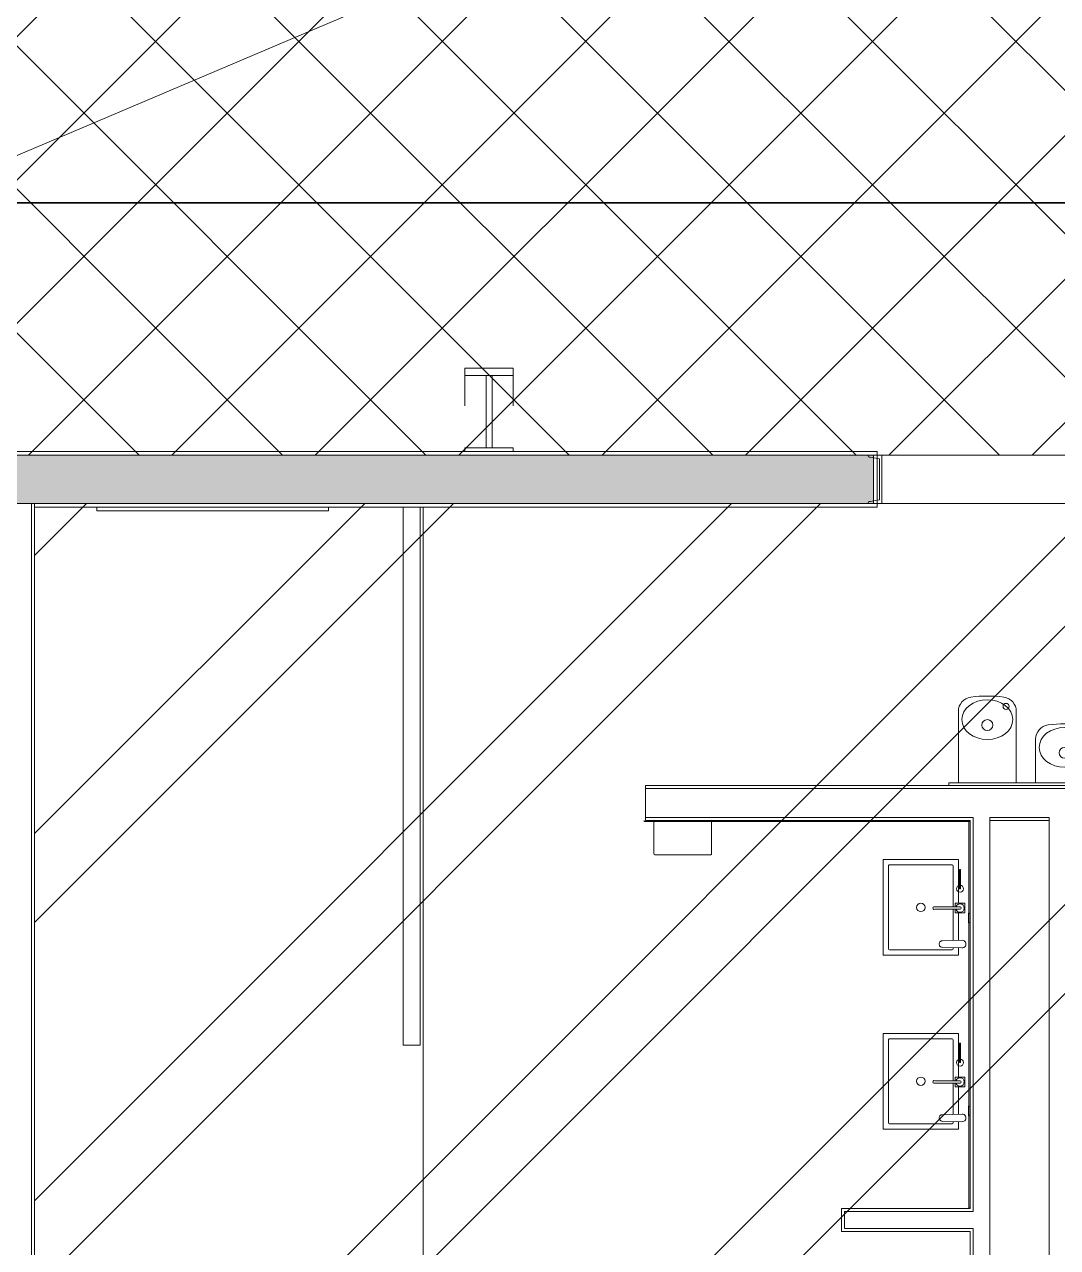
# Model space of a CAD drawing. Header units: inches. Extents: x -1442 to 61540, y -36095 to 93.
# Drawn here: x 59554.5 to 59768.4, y -22523.6 to -22270.4 of the extents above; entities that cross this region are included whole.
import ezdxf

# ---------------------------------------------------------------- set-up
doc = ezdxf.new("R2010")
doc.units = ezdxf.units.IN
doc.header["$MEASUREMENT"] = 0
for name, color, linetype, lineweight in [('A-DETL', 90, 'Continuous', 9), ('A-DETL-GENF', 92, 'Continuous', 9), ('A-FLOR', 192, 'Continuous', 9), ('A-GENM', 13, 'Continuous', 9), ('A-WALL', 113, 'Continuous', 9), ('A-WALL-PATT', 111, 'Continuous', 15), ('G-ANNO-TEXT', 231, 'Continuous', 9), ('I-WALL', 2, 'Continuous', 9), ('P-SANR-FIXT', 6, 'Continuous', 9), ('Q-SPCQ', 91, 'Continuous', 9), ('S-BEAM', 12, 'Continuous', 9), ('S-COLS', 52, 'Continuous', 9)]:
    doc.layers.add(name, color=color, linetype=linetype, lineweight=lineweight)
pattern_1 = [(45, (34248.79, 0), (-38.01406, 38.01406), []), (45, (34248.79, 57.6), (-38.01406, 38.01406), [])]

# ---------------------------------------------------------------- blocks, each defined once
blk = doc.blocks.new('Drinking_Fountain-Haws_Corporation-Wall_Mounted_1119 - 1119-355850-Life Safety Plan')
at = {"layer": 'P-SANR-FIXT', "color": 7}
for p, q in [((13.07, 20.75), (13.07, 5.95)), ((25.07, 5.95), (25.07, 20.75)), ((29.07, 15), (29.07, 5.95)), ((41.07, 5.95), (41.07, 15)), ((43.07, 5.95), (11.07, 5.95)), ((11.07, 5.95), (11.07, 5.45)), ((43.07, 5.45), (43.07, 5.95))]:
    blk.add_line(p, q, dxfattribs=at)
for centre, radius in [((22.94, 21.8), 0.625), ((19.07, 17.94), 1.13), ((38.94, 16.07), 0.625), ((35.07, 12.19), 1.13)]:
    blk.add_circle(centre, radius, dxfattribs=at)
for centre, radius, start, end in [((16.07, 20.75), 3, 97.5776, 180), ((19.07, -1.8), 25.75, 82.4224, 97.5776), ((22.07, 20.75), 3, 360, 82.4224), ((32.07, 15), 3, 97.5776, 180), ((35.07, -7.55), 25.75, 82.4224, 97.5776), ((38.07, 15), 3, 360, 82.4224)]:
    blk.add_arc(centre, radius, start, end, dxfattribs=at)
for centre, ratio in [((19.07, 19.07), 0.786373), ((35.07, 13.32), 0.786365)]:
    blk.add_ellipse(centre, major_axis=(-5.25, 0), ratio=ratio, dxfattribs=at)
blk = doc.blocks.new('Soap_Dispenser-TOTO-TES1ADC-05 - Polished Chrome-162828-Life Safety Plan')
at = {"layer": 'A-GENM', "color": 7}
for p, q in [((-0.79, 0), (-0.66, -4.1)), ((0.66, -4.1), (0.79, -0.03))]:
    blk.add_line(p, q, dxfattribs=at)
blk.add_arc((0, 0), 0.791, 358.1479, 179.999, dxfattribs=at)
blk.add_open_spline([(-0.66, -4.1), (-0.66, -4.15), (-0.65, -4.25), (-0.6, -4.4), (-0.51, -4.53), (-0.35, -4.67), (-0.08, -4.76), (0.21, -4.73), (0.42, -4.61), (0.56, -4.47), (0.65, -4.29), (0.66, -4.16), (0.66, -4.1)], degree=3, knots=[0, 0, 0, 0, 0.076923, 0.153846, 0.230769, 0.307692, 0.461538, 0.615385, 0.711538, 0.807692, 0.903846, 1, 1, 1, 1], dxfattribs=at)
blk = doc.blocks.new('Faucet-Lavatory-Zurn-Z6920XL - Z6920-XL-ADM2-H4-162876-Life Safety Plan')
at = {"layer": 'P-SANR-FIXT'}
for p, q in [((-0.25, 0), (-0.25, 5.25)), ((0.25, 5.25), (0.25, 0)), ((-1, 1), (-0.25, 1)), ((-1, -1), (-1, 1)), ((0.25, 1), (1, 1)), ((1, 1), (1, -1)), ((4, 0.12), (8, 0.12)), ((4, -0.12), (4, 0.12)), ((8, 0.12), (8, -0.12)), ((1, -1), (-1, -1)), ((8, -0.12), (4, -0.12))]:
    blk.add_line(p, q, dxfattribs=at)
blk.add_circle((4, 0), 0.719, dxfattribs=at)
for centre, radius, start, end in [((0, 5.37), 0.281, 332.734, 207.266), ((0, 0), 0.875, 115.7143, 180), ((0, 0), 0.875, 360, 64.2857), ((0, 0), 0.875, 180, 360), ((0, 0), 0.25, 180, 0)]:
    blk.add_arc(centre, radius, start, end, dxfattribs=at)
blk = doc.blocks.new('Bradley-Washroom_Accessories-Mirrors-747_Standard - 60_ x 36_ _ BradEX-205488-Life Safety Plan')
at = {"layer": 'Q-SPCQ', "color": 7}
for p, q in [((25501.27, -22515.37), (25501.27, -22435.37)), ((25501.52, -22435.37), (25501.27, -22435.37)), ((25501.52, -22435.37), (25501.52, -22515.37)), ((25501.23, -22454.37), (25501.27, -22454.37)), ((25501.23, -22454.37), (25501.23, -22456.37)), ((25501.23, -22454.37), (25501.52, -22454.37)), ((25501.23, -22454.37), (25501.23, -22456.37)), ((25501.27, -22454.37), (25501.52, -22454.37)), ((25501.27, -22456.37), (25501.27, -22454.37)), ((25501.27, -22454.37), (25501.27, -22456.37)), ((25501.52, -22454.37), (25501.52, -22456.37)), ((25501.27, -22456.37), (25501.23, -22456.37)), ((25501.52, -22456.37), (25501.23, -22456.37)), ((25501.52, -22456.37), (25501.27, -22456.37)), ((25501.23, -22494.37), (25501.27, -22494.37)), ((25501.23, -22494.37), (25501.23, -22496.37)), ((25501.23, -22494.37), (25501.52, -22494.37)), ((25501.23, -22494.37), (25501.23, -22496.37)), ((25501.27, -22496.37), (25501.23, -22496.37)), ((25501.52, -22496.37), (25501.23, -22496.37)), ((25501.27, -22494.37), (25501.52, -22494.37)), ((25501.27, -22496.37), (25501.27, -22494.37)), ((25501.27, -22494.37), (25501.27, -22496.37)), ((25501.52, -22496.37), (25501.27, -22496.37)), ((25501.52, -22494.37), (25501.52, -22496.37)), ((25501.27, -22515.37), (25501.52, -22515.37))]:
    blk.add_line(p, q, dxfattribs=at)
blk = doc.blocks.new('Bradley-Washroom_Accessories-Mirrors-780_Custom - Bradley-Washroom_Accessories-Mirrors-780_Custom-177760-Life Safety Plan')
at = {"layer": 'Q-SPCQ', "color": 7}
for p, q in [((25320.64, -22370.3), (25368.64, -22370.3)), ((25320.64, -22370.3), (25320.64, -22371.05)), ((25368.64, -22371.05), (25320.64, -22371.05)), ((25368.64, -22371.05), (25368.64, -22370.3))]:
    blk.add_line(p, q, dxfattribs=at)
blk = doc.blocks.new('Sink-Under_Counter-Kohler-2882 - White-191670-Life Safety Plan')
at = {"layer": 'P-SANR-FIXT', "color": 7}
for p, q in [((-9.91, -7.81), (-9.91, 7.81)), ((-9.91, 7.81), (-0.85, 7.81)), ((1.15, 7.81), (6.83, 7.81)), ((8.37, 7.81), (9.91, 7.81)), ((9.91, 7.81), (9.91, -7.81)), ((-8.81, 6.46), (-8.81, -6.46)), ((-0.1, 6.71), (-8.56, 6.71)), ((6.87, 6.71), (0.4, 6.71)), ((8.56, 6.71), (8.33, 6.71)), ((8.81, -6.46), (8.81, 6.46)), ((-8.56, -6.71), (8.56, -6.71)), ((9.91, -7.81), (-9.91, -7.81))]:
    blk.add_line(p, q, dxfattribs=at)
for centre, radius, start, end in [((-8.56, 6.46), 0.25, 90, 180), ((8.56, 6.46), 0.25, 360, 90), ((0, 0), 0.875, 360, 180), ((0, 0), 0.875, 180, 360), ((-8.56, -6.46), 0.25, 180, 270), ((8.56, -6.46), 0.25, 270, 360)]:
    blk.add_arc(centre, radius, start, end, dxfattribs=at)
blk = doc.blocks.new('Hand_Dryer-Excel_Dryer-XLERATOR_Unit - Not a Type - Load Type Catalog-357530-Life Safety Plan')
at = {"layer": 'Q-SPCQ', "color": 7}
for p, q in [((25590.61, -22442.03), (25590.61, -22435.43)), ((25590.61, -22435.43), (25602.55, -22435.43)), ((25602.55, -22435.43), (25602.55, -22442.03)), ((25602.3, -22442.3), (25590.86, -22442.3))]:
    blk.add_line(p, q, dxfattribs=at)
for centre, start, end in [((25590.86, -22442.05), 175.9748, 270), ((25602.3, -22442.05), 270, 4.0252)]:
    blk.add_arc(centre, 0.251, start, end, dxfattribs=at)
blk = doc.blocks.new('Locker Rooms and Restrooms_rvt-2-Life Safety Plan')
at = {"layer": 'A-FLOR', "color": 7}
blk.add_line((25388.27, -22526.93), (25388.27, -22370.3), dxfattribs=at)
at = {"layer": 'A-WALL', "color": 7}
for p, q in [((25434.27, -22427.93), (25434.27, -22428.55)), ((25434.27, -22428.55), (25609.52, -22428.55)), ((25434.27, -22428.55), (25434.27, -22434.55)), ((25434.27, -22434.55), (25434.27, -22435.18)), ((25434.27, -22434.55), (25502.14, -22434.55)), ((25502.14, -22435.18), (25502.14, -22434.55)), ((25502.14, -22435.18), (25502.14, -22516.18)), ((25505.64, -22435.18), (25505.64, -22434.55)), ((25505.64, -22434.55), (25517.89, -22434.55)), ((25517.89, -22435.18), (25517.89, -22434.55)), ((25475.52, -22519.68), (25475.52, -22516.18)), ((25475.52, -22516.18), (25501.52, -22516.18)), ((25501.52, -22516.18), (25502.14, -22516.18)), ((25475.52, -22519.68), (25501.52, -22519.68)), ((25501.52, -22519.68), (25502.14, -22519.68)), ((25502.14, -22519.68), (25502.14, -22691.3))]:
    blk.add_line(p, q, dxfattribs=at)
at = {"layer": 'I-WALL', "color": 250, "lineweight": 15}
for p, q in [((25384.14, -22370.3), (25384.14, -22481.74)), ((25387.64, -22370.3), (25384.14, -22370.3)), ((25387.64, -22481.74), (25387.64, -22370.3)), ((25609.52, -22427.93), (25434.27, -22427.93)), ((25434.02, -22435.18), (25434.02, -22435.43)), ((25434.02, -22435.43), (25501.52, -22435.43)), ((25434.27, -22435.18), (25501.52, -22435.18)), ((25501.52, -22435.18), (25434.27, -22435.18)), ((25501.52, -22435.18), (25501.52, -22515.55)), ((25501.52, -22435.43), (25501.52, -22435.18)), ((25505.64, -22695.43), (25505.64, -22435.18)), ((25505.64, -22435.18), (25517.89, -22435.18)), ((25517.89, -22435.18), (25517.89, -22695.43)), ((25384.14, -22481.74), (25387.64, -22481.74)), ((25501.52, -22515.55), (25474.89, -22515.55)), ((25474.89, -22515.55), (25474.89, -22516.18)), ((25474.89, -22516.18), (25474.89, -22519.68)), ((25474.89, -22519.68), (25474.89, -22520.3)), ((25474.89, -22520.3), (25501.52, -22520.3)), ((25501.52, -22520.3), (25501.52, -22691.3))]:
    blk.add_line(p, q, dxfattribs=at)
at = {"layer": 'I-WALL', "color": 7}
for p, q in [((25442.05, -22435.37), (25441.98, -22435.37)), ((25441.98, -22435.37), (25441.98, -22435.43)), ((25442.05, -22435.43), (25442.05, -22435.37))]:
    blk.add_line(p, q, dxfattribs=at)
at = {"lineweight": 9}
for name, p in [('Bradley-Washroom_Accessories-Mirrors-780_Custom - Bradley-Washroom_Accessories-Mirrors-780_Custom-177760-Life Safety Plan', (0, 0)), ('Drinking_Fountain-Haws_Corporation-Wall_Mounted_1119 - 1119-355850-Life Safety Plan', (25486.03, -22433.37)), ('Hand_Dryer-Excel_Dryer-XLERATOR_Unit - Not a Type - Load Type Catalog-357530-Life Safety Plan', (-154.56, 0)), ('Bradley-Washroom_Accessories-Mirrors-747_Standard - 60_ x 36_ _ BradEX-205488-Life Safety Plan', (0, 0))]:
    blk.add_blockref(name, p, dxfattribs=at)
for name, p, rotation in [('Sink-Under_Counter-Kohler-2882 - White-191670-Life Safety Plan', (25491.33, -22453.18), 270), ('Faucet-Lavatory-Zurn-Z6920XL - Z6920-XL-ADM2-H4-162876-Life Safety Plan', (25499.45, -22453.33), 90.00000000000037), ('Soap_Dispenser-TOTO-TES1ADC-05 - Polished Chrome-162828-Life Safety Plan', (25499.87, -22460.78), 269.9999999999698), ('Sink-Under_Counter-Kohler-2882 - White-191670-Life Safety Plan', (25491.33, -22489.18), 270), ('Faucet-Lavatory-Zurn-Z6920XL - Z6920-XL-ADM2-H4-162876-Life Safety Plan', (25499.45, -22489.33), 90.00000000000037), ('Soap_Dispenser-TOTO-TES1ADC-05 - Polished Chrome-162828-Life Safety Plan', (25499.87, -22496.78), 269.9999999999595)]:
    blk.add_blockref(name, p, dxfattribs=dict(at, rotation=rotation))
blk = doc.blocks.new('columns and girder2 - one-1334686-Life Safety Plan')
at = {"layer": 'S-BEAM', "lineweight": 13}
for p, q in [((-5, -1.25), (-5, -2)), ((-5, -2), (5, -2)), ((0.62, -2), (-0.63, -2)), ((-0.63, -2), (-0.63, -17.03)), ((0.62, -17.03), (0.62, -2)), ((5, -2), (5, -1.25)), ((5, -17.03), (-5, -17.03)), ((-5, -17.03), (-5, -18.55)), ((-0.63, -17.03), (0.62, -17.03)), ((5, -18.55), (5, -17.03)), ((-5, -18.55), (5, -18.55))]:
    blk.add_line(p, q, dxfattribs=at)
at = {"layer": 'S-BEAM'}
for p, q in [((-5, -17.03), (-5, -10.69)), ((5, -10.69), (5, -17.03))]:
    blk.add_line(p, q, dxfattribs=at)

msp = doc.modelspace()

# ---------------------------------------------------------------- hatches: boundary and pattern name
at = {"layer": 'A-DETL-GENF'}
h = msp.add_hatch(dxfattribs=at)
h.set_pattern_fill('FP_13', color=8, style=0, pattern_type=2)
h.set_pattern_definition([(45, (34248.79, 0), (-14.849242, 14.849242), []), (135, (34248.79, 0), (-14.849242, -14.849242), [])])
h.paths.add_polyline_path([(59946.1, -22359.55), (60520.18, -22359.55), (60520.18, -21134.19), (57040.07, -21134.3), (57040.18, -22359.55), (59872.01, -22359.55)], flags=0)
h.paths.add_polyline_path([(59071.06, -22354.83), (59071.06, -22354.83), (59071.32, -22354.83)], flags=0)
h.paths.add_polyline_path([(57913.06, -22354.83), (57913.06, -22354.83), (57913.32, -22354.83)], flags=0)
h.paths.add_polyline_path([(58926.6, -22354.41), (58926.6, -22354.41), (58926.88, -22354.41)], flags=0)
h.paths.add_polyline_path([(57768.6, -22354.41), (57768.6, -22354.41), (57768.88, -22354.41)], flags=0)
h.paths.add_polyline_path([(57815.99, -22354.36), (57815.99, -22354.35), (57819.34, -22354.36)], flags=0)
h.paths.add_polyline_path([(57045.11, -21748.6), (57045.11, -21748.6), (57045.11, -21747.31)], flags=0)
h.paths.add_polyline_path([(57741.9, -21138.79), (57741.9, -21138.79), (57744.89, -21138.79)], flags=0)
h.paths.add_polyline_path([(57798.08, -21138.29), (57798.08, -21138.29), (57798.62, -21138.29)], flags=0)
h = msp.add_hatch(dxfattribs=at)
h.set_pattern_fill('FP_8', color=8, style=0, pattern_type=2)
h.set_pattern_definition(pattern_1)
h.paths.add_polyline_path([(59812.87, -22786.68), (59986.06, -22786.55), (59986.06, -22369.55), (59556.56, -22369.6), (59556.56, -22786.68), (59812.87, -22786.68)], flags=0)
at = {"layer": 'A-WALL-PATT', "lineweight": 9}
h = msp.add_hatch(dxfattribs=at)
h.set_pattern_fill('FP_5', color=256, style=0, pattern_type=2)
h.set_pattern_definition([(161.57, (34250.711, 1.92), (-15.3613961, -0.00164304), [0, -109.286, 12.134, 0]), (18.43, (34246.871, 1.92), (-15.3613961, 0.00164304), [0, -109.286, 12.134, 0]), (108.43, (34250.711, 1.92), (7.6769067, -38.40367936), [36.422, -84.998]), (71.57, (34246.871, 1.92), (7.6769067, 38.40367936), [36.422, -84.998])])
h.paths.add_polyline_path([(59946.1, -22369.55), (59987.56, -22369.55), (59987.56, -22359.55), (59812.31, -22359.55), (59812.31, -22369.55), (59872.01, -22369.55)], flags=0)
h.paths.add_polyline_path([(59427.46, -22369.55), (59730.31, -22369.55), (59730.31, -22359.55), (59410.31, -22359.55), (59410.31, -22369.55), (59423.31, -22369.55)], flags=0)
h.paths.add_polyline_path([(59214.06, -22369.55), (59366.81, -22369.55), (59366.81, -22359.55), (59169.06, -22359.55), (59169.06, -22369.55)], flags=0)
h.paths.add_polyline_path([(59090.93, -22369.55), (59090.93, -22359.55), (58879.56, -22359.55), (58879.56, -22369.55), (59057.01, -22369.55)], flags=0)
h.paths.add_polyline_path([(57047.43, -22369.55), (57047.43, -22359.55), (57030.18, -22359.55), (57030.18, -22369.55), (57040.07, -22369.55)], flags=0)
at = {"layer": 'S-COLS'}
h = msp.add_hatch(dxfattribs=at)
h.set_pattern_fill('FP_8', color=256, style=0, pattern_type=2)
h.set_pattern_definition(pattern_1)
h.paths.add_polyline_path([(59732.06, -22369.55), (59732.06, -22359.55), (59731.06, -22359.55), (59731.06, -22360.22), (59731.53, -22360.29), (59731.53, -22368.81), (59731.06, -22368.89), (59731.06, -22369.55), (59731.53, -22369.55)], flags=0)

# ---------------------------------------------------------------- linework, layer by layer
at = {"layer": 'A-DETL', "lineweight": 35}
msp.add_line((59135.59, -22307.27), (60200.88, -22307.27), dxfattribs=at)
at = {"layer": 'A-DETL'}
for p, q in [((57040.07, -22359.55), (59990.18, -22359.55)), ((59986.06, -22369.55), (59556.56, -22369.55)), ((59556.56, -22369.55), (59556.56, -22786.68))]:
    msp.add_line(p, q, dxfattribs=at)
at = {"layer": 'A-WALL'}
for p, q in [((59410.31, -22359.55), (59730.31, -22359.55)), ((59730.31, -22369.55), (59730.31, -22359.55)), ((59410.31, -22369.55), (59730.31, -22369.55)), ((59555.93, -22369.55), (59555.93, -22767.96)), ((59556.56, -22370.3), (59556.56, -22369.55))]:
    msp.add_line(p, q, dxfattribs=at)
at = {"layer": 'G-ANNO-TEXT', "color": 145}
msp.add_line((59263.88, -22420.32), (60777.01, -21777.33), dxfattribs=at)
at = {"layer": 'I-WALL', "lineweight": 15}
for p, q in [((59731.06, -22358.8), (59409.56, -22358.8)), ((59731.06, -22370.3), (59731.06, -22358.8)), ((59556.56, -22370.3), (59569.43, -22370.3)), ((59556.56, -22767.96), (59556.56, -22370.3)), ((59617.43, -22370.3), (59731.06, -22370.3))]:
    msp.add_line(p, q, dxfattribs=at)
at = {"layer": 'S-COLS', "lineweight": 13}
for p, q in [((59732.06, -22359.55), (59729.17, -22359.55)), ((59732.06, -22369.55), (59732.06, -22359.55)), ((59729.6, -22359.99), (59731.53, -22360.29)), ((59731.53, -22360.29), (59731.53, -22368.81)), ((59729.17, -22369.55), (59732.06, -22369.55)), ((59731.53, -22368.81), (59729.6, -22369.12))]:
    msp.add_line(p, q, dxfattribs=at)
for centre, start, end in [((59729.6, -22359.55), 180, 270), ((59729.6, -22369.55), 90, 180)]:
    msp.add_arc(centre, 0.436, start, end, dxfattribs=at)

# ---------------------------------------------------------------- block references
at = {"color": 250, "lineweight": 5}
msp.add_blockref('Locker Rooms and Restrooms_rvt-2-Life Safety Plan', (34248.79, 0), dxfattribs=at)
at = {"layer": 'S-BEAM', "rotation": 180}
msp.add_blockref('columns and girder2 - one-1334686-Life Safety Plan', (59650.68, -22360.05), dxfattribs=at)

doc.saveas('drawing.dxf')
